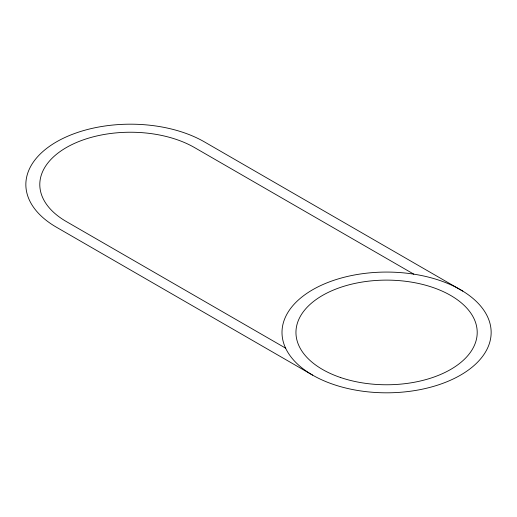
<?xml version="1.0" encoding="UTF-8"?>
<svg xmlns="http://www.w3.org/2000/svg" width="517" height="517" viewBox="0 0 517 517"><rect width="100%" height="100%" fill="white"/><g stroke="black" fill="none" stroke-linecap="round" stroke-linejoin="round"><path stroke-width="0.78" d="M462.805 291.116L458.159 288.434A104.576 60.373 0 0 0 415.752 274.462L412.579 273.965A104.576 60.373 0 0 0 285.287 347.456L286.153 349.285A104.576 60.373 0 0 0 438.39 384.887A104.576 60.373 0 0 0 462.805 291.116L204.37 141.865A104.576 60.373 0 0 0 56.482 141.865A104.576 60.373 0 0 0 56.482 227.247L312.63 375.135M413.787 274.152L194.508 147.558A90.63 52.327 0 0 0 66.338 147.558A90.63 52.327 0 0 0 66.338 221.554L285.617 348.154M340.438 377.481A90.63 52.327 0 0 0 477.204 332.993A90.63 52.327 0 0 0 342.086 286.857A90.63 52.327 0 0 0 340.438 377.481"/></g></svg>
